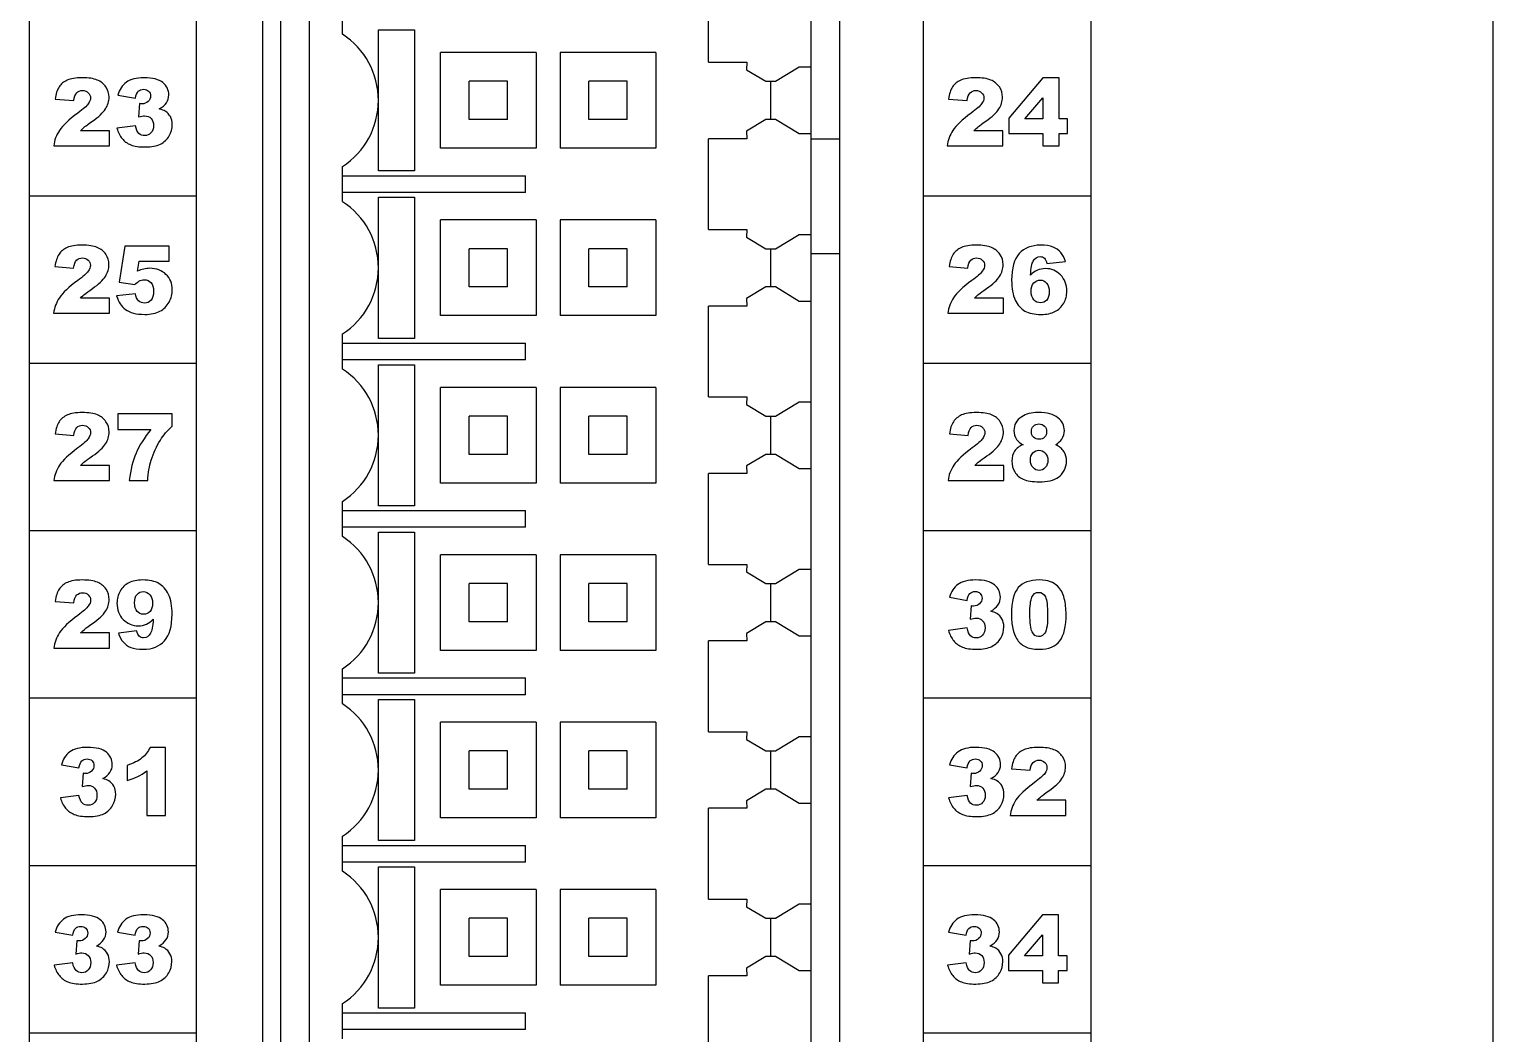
# Model space of a CAD drawing. Header units: millimetres. Extents: x 40 to 426, y -286 to 20.
# Drawn here: x 309.37 to 339.97, y -204.4 to -183.4 of the extents above; entities that cross this region are included whole.
import ezdxf

# ---------------------------------------------------------------- set-up
doc = ezdxf.new("R2010")
doc.units = ezdxf.units.MM

# ---------------------------------------------------------------- blocks, each defined once
blk = doc.blocks.new('MOD_DIM780')
at = {"linetype": 'Continuous'}
for p, q in [((146.219, 128.861), (146.219, 48.361)), ((156.719, 48.361), (156.719, 128.861)), ((145.619, 128.161), (145.619, 48.561)), ((157.319, 48.561), (157.319, 128.161)), ((140.369, 125.111), (140.369, 51.611)), ((143.869, 51.611), (143.869, 125.111)), ((159.069, 51.611), (159.069, 125.111)), ((162.569, 125.111), (162.569, 51.611)), ((170.969, 124.511), (170.969, 38.611)), ((154.569, 85.911), (154.569, 87.811)), ((146.919, 86.494), (146.919, 87.228)), ((147.669, 86.586), (148.421, 86.586)), ((147.669, 85.115), (147.669, 86.586)), ((148.421, 86.586), (148.421, 83.636)), ((150.969, 86.111), (148.969, 86.111)), ((148.969, 84.111), (148.969, 86.111)), ((150.969, 86.111), (150.969, 84.111)), ((153.469, 86.111), (151.469, 86.111)), ((151.469, 86.111), (151.469, 84.111)), ((153.469, 86.111), (153.469, 84.111)), ((154.569, 85.911), (155.37, 85.911)), ((155.37, 85.911), (155.369, 85.753)), ((155.369, 85.753), (155.772, 85.511)), ((155.969, 85.511), (156.469, 85.811)), ((156.469, 85.811), (156.719, 85.811)), ((150.369, 85.511), (149.569, 85.511)), ((149.569, 84.711), (149.569, 85.511)), ((150.369, 84.711), (150.369, 85.511)), ((152.869, 85.511), (152.069, 85.511)), ((152.069, 84.711), (152.069, 85.511)), ((152.869, 84.711), (152.869, 85.511)), ((155.772, 85.511), (155.969, 85.511)), ((155.869, 85.511), (155.869, 84.711)), ((161.563, 85.585), (160.854, 84.742)), ((161.902, 85.585), (161.563, 85.585)), ((161.902, 84.724), (161.902, 85.585)), ((140.909, 85.138), (141.298, 85.106)), ((142.223, 85.222), (142.591, 85.156)), ((147.669, 83.636), (147.669, 85.107)), ((159.59, 85.138), (159.979, 85.106)), ((161.187, 84.724), (161.563, 85.164)), ((161.563, 85.164), (161.563, 84.724)), ((142.675, 85.043), (142.654, 84.765)), ((142.047, 84.478), (141.44, 84.478)), ((142.047, 84.161), (142.047, 84.478)), ((142.591, 84.582), (142.202, 84.53)), ((150.369, 84.711), (149.569, 84.711)), ((152.869, 84.711), (152.069, 84.711)), ((155.772, 84.711), (155.369, 84.468)), ((155.369, 84.468), (155.37, 84.311)), ((155.969, 84.711), (155.772, 84.711)), ((156.469, 84.41), (155.969, 84.711)), ((160.728, 84.478), (160.121, 84.478)), ((160.728, 84.161), (160.728, 84.478)), ((160.854, 84.742), (160.854, 84.422)), ((161.563, 84.724), (161.187, 84.724)), ((162.077, 84.724), (161.902, 84.724)), ((162.077, 84.422), (162.077, 84.724)), ((140.88, 84.161), (142.047, 84.161)), ((155.37, 84.311), (154.569, 84.311)), ((154.569, 82.411), (154.569, 84.311)), ((156.719, 84.41), (156.469, 84.41)), ((156.719, 84.311), (157.319, 84.311)), ((159.561, 84.161), (160.728, 84.161)), ((160.854, 84.422), (161.563, 84.422)), ((161.563, 84.422), (161.563, 84.161)), ((161.563, 84.161), (161.902, 84.161)), ((161.902, 84.422), (162.077, 84.422)), ((161.902, 84.161), (161.902, 84.422)), ((150.969, 84.111), (148.969, 84.111)), ((153.469, 84.111), (151.469, 84.111)), ((146.919, 82.994), (146.919, 83.728)), ((148.421, 83.636), (147.669, 83.636)), ((146.919, 83.536), (150.744, 83.536)), ((150.744, 83.186), (150.744, 83.536)), ((143.869, 83.111), (140.369, 83.111)), ((150.744, 83.186), (146.919, 83.186)), ((147.669, 83.086), (148.421, 83.086)), ((147.669, 81.615), (147.669, 83.086)), ((148.421, 83.086), (148.421, 80.136)), ((162.569, 83.111), (159.069, 83.111)), ((150.969, 82.611), (148.969, 82.611)), ((148.969, 80.611), (148.969, 82.611)), ((150.969, 82.611), (150.969, 80.611)), ((153.469, 82.611), (151.469, 82.611)), ((151.469, 82.611), (151.469, 80.611)), ((153.469, 82.611), (153.469, 80.611)), ((154.569, 82.411), (155.37, 82.411)), ((155.37, 82.411), (155.369, 82.253)), ((142.369, 82.061), (142.246, 81.308)), ((143.293, 82.061), (142.369, 82.061)), ((143.293, 81.75), (143.293, 82.061)), ((150.369, 82.011), (149.569, 82.011)), ((149.569, 81.211), (149.569, 82.011)), ((150.369, 81.211), (150.369, 82.011)), ((152.869, 82.011), (152.069, 82.011)), ((152.069, 81.211), (152.069, 82.011)), ((152.869, 81.211), (152.869, 82.011)), ((155.369, 82.253), (155.772, 82.011)), ((155.772, 82.011), (155.969, 82.011)), ((155.869, 82.011), (155.869, 81.211)), ((155.969, 82.011), (156.469, 82.311)), ((156.469, 82.311), (156.719, 82.311)), ((142.634, 81.54), (142.667, 81.75)), ((142.667, 81.75), (143.293, 81.75)), ((156.719, 81.911), (157.319, 81.911)), ((161.647, 81.698), (162.034, 81.746)), ((140.907, 81.638), (141.297, 81.606)), ((147.669, 80.136), (147.669, 81.607)), ((159.604, 81.638), (159.993, 81.606)), ((142.246, 81.308), (142.578, 81.26)), ((150.369, 81.211), (149.569, 81.211)), ((152.869, 81.211), (152.069, 81.211)), ((155.772, 81.211), (155.369, 80.968)), ((155.969, 81.211), (155.772, 81.211)), ((156.469, 80.91), (155.969, 81.211)), ((142.046, 80.978), (141.438, 80.978)), ((142.046, 80.661), (142.046, 80.978)), ((142.589, 81.067), (142.196, 81.024)), ((155.37, 80.811), (154.569, 80.811)), ((154.569, 78.911), (154.569, 80.811)), ((155.369, 80.968), (155.37, 80.811)), ((156.719, 80.91), (156.469, 80.91)), ((160.742, 80.978), (160.135, 80.978)), ((160.742, 80.661), (160.742, 80.978)), ((140.879, 80.661), (142.046, 80.661)), ((150.969, 80.611), (148.969, 80.611)), ((153.469, 80.611), (151.469, 80.611)), ((159.575, 80.661), (160.742, 80.661)), ((146.919, 79.494), (146.919, 80.228)), ((146.919, 80.036), (150.744, 80.036)), ((148.421, 80.136), (147.669, 80.136)), ((150.744, 79.686), (150.744, 80.036)), ((143.869, 79.611), (140.369, 79.611)), ((150.744, 79.686), (146.919, 79.686)), ((147.669, 79.586), (148.421, 79.586)), ((147.669, 78.115), (147.669, 79.586)), ((148.421, 79.586), (148.421, 76.636)), ((162.569, 79.611), (159.069, 79.611)), ((150.969, 79.111), (148.969, 79.111)), ((148.969, 77.111), (148.969, 79.111)), ((150.969, 79.111), (150.969, 77.111)), ((153.469, 79.111), (151.469, 79.111)), ((151.469, 79.111), (151.469, 77.111)), ((153.469, 79.111), (153.469, 77.111)), ((154.569, 78.911), (155.37, 78.911)), ((155.37, 78.911), (155.369, 78.753)), ((155.369, 78.753), (155.772, 78.511)), ((155.969, 78.511), (156.469, 78.811)), ((156.469, 78.811), (156.719, 78.811)), ((143.357, 78.561), (142.221, 78.561)), ((142.221, 78.561), (142.221, 78.232)), ((143.357, 78.298), (143.357, 78.561)), ((150.369, 78.511), (149.569, 78.511)), ((149.569, 77.711), (149.569, 78.511)), ((150.369, 77.711), (150.369, 78.511)), ((152.869, 78.511), (152.069, 78.511)), ((152.069, 77.711), (152.069, 78.511)), ((152.869, 77.711), (152.869, 78.511)), ((155.772, 78.511), (155.969, 78.511)), ((155.869, 78.511), (155.869, 77.711)), ((140.91, 78.138), (141.3, 78.106)), ((142.221, 78.232), (142.913, 78.232)), ((147.669, 76.636), (147.669, 78.107)), ((159.609, 78.138), (159.999, 78.106)), ((142.049, 77.478), (141.441, 77.478)), ((142.049, 77.161), (142.049, 77.478)), ((150.369, 77.711), (149.569, 77.711)), ((152.869, 77.711), (152.069, 77.711)), ((155.772, 77.711), (155.369, 77.468)), ((155.369, 77.468), (155.37, 77.311)), ((155.969, 77.711), (155.772, 77.711)), ((156.469, 77.41), (155.969, 77.711)), ((160.748, 77.478), (160.14, 77.478)), ((160.748, 77.161), (160.748, 77.478)), ((140.882, 77.161), (142.049, 77.161)), ((142.457, 77.161), (142.845, 77.161)), ((155.37, 77.311), (154.569, 77.311)), ((154.569, 75.411), (154.569, 77.311)), ((156.719, 77.41), (156.469, 77.41)), ((159.581, 77.161), (160.748, 77.161)), ((150.969, 77.111), (148.969, 77.111)), ((153.469, 77.111), (151.469, 77.111)), ((146.919, 75.994), (146.919, 76.728)), ((146.919, 76.536), (150.744, 76.536)), ((148.421, 76.636), (147.669, 76.636)), ((150.744, 76.186), (150.744, 76.536)), ((143.869, 76.111), (140.369, 76.111)), ((150.744, 76.186), (146.919, 76.186)), ((147.669, 76.086), (148.421, 76.086)), ((147.669, 74.615), (147.669, 76.086)), ((148.421, 76.086), (148.421, 73.136)), ((162.569, 76.111), (159.069, 76.111)), ((150.969, 75.611), (148.969, 75.611)), ((148.969, 73.611), (148.969, 75.611)), ((150.969, 75.611), (150.969, 73.611)), ((153.469, 75.611), (151.469, 75.611)), ((151.469, 75.611), (151.469, 73.611)), ((153.469, 75.611), (153.469, 73.611)), ((154.569, 75.411), (155.37, 75.411)), ((155.37, 75.411), (155.369, 75.253)), ((155.969, 75.011), (156.469, 75.311)), ((156.469, 75.311), (156.719, 75.311)), ((150.369, 75.011), (149.569, 75.011)), ((149.569, 74.211), (149.569, 75.011)), ((150.369, 74.211), (150.369, 75.011)), ((152.869, 75.011), (152.069, 75.011)), ((152.069, 74.211), (152.069, 75.011)), ((152.869, 74.211), (152.869, 75.011)), ((155.369, 75.253), (155.772, 75.011)), ((155.772, 75.011), (155.969, 75.011)), ((155.869, 75.011), (155.869, 74.211)), ((159.61, 74.722), (159.978, 74.656)), ((140.911, 74.638), (141.3, 74.606)), ((147.669, 73.136), (147.669, 74.607)), ((160.062, 74.543), (160.042, 74.265)), ((150.369, 74.211), (149.569, 74.211)), ((152.869, 74.211), (152.069, 74.211)), ((155.772, 74.211), (155.369, 73.968)), ((155.969, 74.211), (155.772, 74.211)), ((156.469, 73.91), (155.969, 74.211)), ((159.978, 74.082), (159.589, 74.03)), ((142.049, 73.978), (141.442, 73.978)), ((142.049, 73.661), (142.049, 73.978)), ((142.619, 74.024), (142.232, 73.975)), ((155.37, 73.811), (154.569, 73.811)), ((154.569, 71.911), (154.569, 73.811)), ((155.369, 73.968), (155.37, 73.811)), ((156.719, 73.91), (156.469, 73.91)), ((140.882, 73.661), (142.049, 73.661)), ((150.969, 73.611), (148.969, 73.611)), ((153.469, 73.611), (151.469, 73.611)), ((146.919, 72.494), (146.919, 73.228)), ((148.421, 73.136), (147.669, 73.136)), ((146.919, 73.036), (150.744, 73.036)), ((150.744, 72.686), (150.744, 73.036)), ((143.869, 72.611), (140.369, 72.611)), ((150.744, 72.686), (146.919, 72.686)), ((147.669, 72.586), (148.421, 72.586)), ((147.669, 71.115), (147.669, 72.586)), ((148.421, 72.586), (148.421, 69.636)), ((162.569, 72.611), (159.069, 72.611)), ((150.969, 72.111), (148.969, 72.111)), ((148.969, 70.111), (148.969, 72.111)), ((150.969, 72.111), (150.969, 70.111)), ((153.469, 72.111), (151.469, 72.111)), ((151.469, 72.111), (151.469, 70.111)), ((153.469, 72.111), (153.469, 70.111)), ((154.569, 71.911), (155.37, 71.911)), ((155.37, 71.911), (155.369, 71.753)), ((155.369, 71.753), (155.772, 71.511)), ((155.969, 71.511), (156.469, 71.811)), ((156.469, 71.811), (156.719, 71.811)), ((143.218, 71.585), (142.896, 71.585)), ((143.218, 70.161), (143.218, 71.585)), ((150.369, 71.511), (149.569, 71.511)), ((149.569, 70.711), (149.569, 71.511)), ((150.369, 70.711), (150.369, 71.511)), ((152.869, 71.511), (152.069, 71.511)), ((152.069, 70.711), (152.069, 71.511)), ((152.869, 70.711), (152.869, 71.511)), ((155.772, 71.511), (155.969, 71.511)), ((155.869, 71.511), (155.869, 70.711)), ((141.042, 71.222), (141.409, 71.156)), ((141.493, 71.043), (141.473, 70.765)), ((142.416, 71.209), (142.416, 70.89)), ((142.824, 71.094), (142.824, 70.161)), ((147.669, 69.636), (147.669, 71.107)), ((159.613, 71.222), (159.981, 71.156)), ((160.065, 71.043), (160.045, 70.765)), ((160.908, 71.138), (161.298, 71.106)), ((150.369, 70.711), (149.569, 70.711)), ((152.869, 70.711), (152.069, 70.711)), ((155.772, 70.711), (155.369, 70.468)), ((155.969, 70.711), (155.772, 70.711)), ((156.469, 70.41), (155.969, 70.711)), ((141.409, 70.582), (141.021, 70.53)), ((155.369, 70.468), (155.37, 70.311)), ((156.719, 70.41), (156.469, 70.41)), ((159.981, 70.582), (159.592, 70.53)), ((162.046, 70.478), (161.439, 70.478)), ((162.046, 70.161), (162.046, 70.478)), ((142.824, 70.161), (143.218, 70.161)), ((150.969, 70.111), (148.969, 70.111)), ((153.469, 70.111), (151.469, 70.111)), ((155.37, 70.311), (154.569, 70.311)), ((154.569, 68.411), (154.569, 70.311)), ((160.879, 70.161), (162.046, 70.161)), ((146.919, 68.994), (146.919, 69.728)), ((146.919, 69.536), (150.744, 69.536)), ((148.421, 69.636), (147.669, 69.636)), ((150.744, 69.186), (150.744, 69.536)), ((150.744, 69.186), (146.919, 69.186)), ((143.869, 69.111), (140.369, 69.111)), ((147.669, 69.086), (148.421, 69.086)), ((147.669, 67.615), (147.669, 69.086)), ((148.421, 69.086), (148.421, 66.136)), ((162.569, 69.111), (159.069, 69.111)), ((150.969, 68.611), (148.969, 68.611)), ((148.969, 66.611), (148.969, 68.611)), ((150.969, 68.611), (150.969, 66.611)), ((153.469, 68.611), (151.469, 68.611)), ((151.469, 68.611), (151.469, 66.611)), ((153.469, 68.611), (153.469, 66.611)), ((154.569, 68.411), (155.37, 68.411)), ((155.37, 68.411), (155.369, 68.253)), ((155.369, 68.253), (155.772, 68.011)), ((155.969, 68.011), (156.469, 68.311)), ((156.469, 68.311), (156.719, 68.311)), ((150.369, 68.011), (149.569, 68.011)), ((149.569, 67.211), (149.569, 68.011)), ((150.369, 67.211), (150.369, 68.011)), ((152.869, 68.011), (152.069, 68.011)), ((152.069, 67.211), (152.069, 68.011)), ((152.869, 67.211), (152.869, 68.011)), ((155.772, 68.011), (155.969, 68.011)), ((155.869, 68.011), (155.869, 67.211)), ((161.554, 68.085), (160.845, 67.242)), ((161.893, 68.085), (161.554, 68.085)), ((161.893, 67.224), (161.893, 68.085)), ((140.91, 67.722), (141.277, 67.656)), ((142.214, 67.722), (142.582, 67.656)), ((159.591, 67.722), (159.958, 67.656)), ((161.179, 67.224), (161.554, 67.664)), ((161.554, 67.664), (161.554, 67.224)), ((141.361, 67.543), (141.341, 67.265)), ((142.666, 67.543), (142.646, 67.265)), ((147.669, 66.136), (147.669, 67.607)), ((160.042, 67.543), (160.022, 67.265)), ((141.277, 67.082), (140.889, 67.03)), ((142.582, 67.082), (142.193, 67.03)), ((150.369, 67.211), (149.569, 67.211)), ((152.869, 67.211), (152.069, 67.211)), ((155.772, 67.211), (155.369, 66.968)), ((155.969, 67.211), (155.772, 67.211)), ((156.469, 66.91), (155.969, 67.211)), ((159.958, 67.082), (159.57, 67.03)), ((160.845, 67.242), (160.845, 66.922)), ((161.554, 67.224), (161.179, 67.224)), ((162.069, 67.224), (161.893, 67.224)), ((162.069, 66.922), (162.069, 67.224)), ((155.37, 66.811), (154.569, 66.811)), ((154.569, 64.911), (154.569, 66.811)), ((155.369, 66.968), (155.37, 66.811)), ((156.719, 66.91), (156.469, 66.91)), ((160.845, 66.922), (161.554, 66.922)), ((161.554, 66.922), (161.554, 66.661)), ((161.893, 66.922), (162.069, 66.922)), ((161.893, 66.661), (161.893, 66.922)), ((150.969, 66.611), (148.969, 66.611)), ((153.469, 66.611), (151.469, 66.611)), ((161.554, 66.661), (161.893, 66.661)), ((146.919, 65.494), (146.919, 66.228)), ((148.421, 66.136), (147.669, 66.136)), ((146.919, 66.036), (150.744, 66.036)), ((150.744, 65.686), (150.744, 66.036)), ((143.869, 65.611), (140.369, 65.611)), ((150.744, 65.686), (146.919, 65.686)), ((162.569, 65.611), (159.069, 65.611))]:
    blk.add_line(p, q, dxfattribs=at)
for centre, radius, start, end in [((146.019, 85.111), 1.65, 303.0557, 56.9443), ((146.019, 81.611), 1.65, 303.0557, 56.9443), ((146.019, 78.111), 1.65, 303.0557, 56.9443), ((161.493, 78.208), 1.071, 270.0061, 282.0044), ((146.019, 74.611), 1.65, 303.0557, 56.9443), ((146.019, 71.111), 1.65, 303.0557, 56.9443), ((146.019, 67.611), 1.65, 303.0557, 56.9443)]:
    blk.add_arc(centre, radius, start, end, dxfattribs=at)
for points in [[(140.993, 85.394), (140.952, 85.332), (140.924, 85.247), (140.909, 85.138)], [(141.165, 85.535), (141.09, 85.502), (141.033, 85.455), (140.993, 85.394)], [(141.473, 85.585), (141.341, 85.585), (141.239, 85.567), (141.165, 85.535)], [(141.792, 85.537), (141.716, 85.568), (141.61, 85.585), (141.473, 85.585)], [(141.972, 85.394), (141.928, 85.459), (141.869, 85.506), (141.792, 85.537)], [(142.038, 85.177), (142.038, 85.257), (142.016, 85.329), (141.972, 85.394)], [(142.399, 85.491), (142.312, 85.428), (142.253, 85.338), (142.223, 85.222)], [(142.768, 85.585), (142.609, 85.585), (142.485, 85.553), (142.399, 85.491)], [(143.164, 85.482), (143.082, 85.55), (142.951, 85.585), (142.768, 85.585)], [(143.287, 85.225), (143.287, 85.329), (143.246, 85.414), (143.164, 85.482)], [(159.673, 85.394), (159.633, 85.332), (159.605, 85.247), (159.59, 85.138)], [(159.846, 85.535), (159.771, 85.502), (159.714, 85.455), (159.673, 85.394)], [(160.154, 85.585), (160.022, 85.585), (159.92, 85.567), (159.846, 85.535)], [(160.473, 85.537), (160.397, 85.568), (160.291, 85.585), (160.154, 85.585)], [(160.653, 85.394), (160.609, 85.459), (160.549, 85.506), (160.473, 85.537)], [(160.718, 85.177), (160.718, 85.257), (160.697, 85.329), (160.653, 85.394)], [(141.298, 85.106), (141.309, 85.184), (141.33, 85.24), (141.362, 85.271)], [(141.362, 85.271), (141.393, 85.302), (141.434, 85.318), (141.484, 85.318)], [(141.484, 85.318), (141.531, 85.318), (141.571, 85.303), (141.602, 85.272)], [(141.602, 85.272), (141.634, 85.242), (141.65, 85.205), (141.65, 85.163)], [(141.65, 85.163), (141.65, 85.123), (141.634, 85.082), (141.602, 85.039)], [(141.962, 84.932), (142.012, 85.01), (142.038, 85.091), (142.038, 85.177)], [(142.591, 85.156), (142.6, 85.225), (142.62, 85.273), (142.649, 85.301)], [(142.649, 85.301), (142.677, 85.329), (142.715, 85.343), (142.76, 85.343)], [(142.852, 85.087), (142.818, 85.055), (142.776, 85.038), (142.725, 85.038)], [(142.76, 85.343), (142.804, 85.343), (142.84, 85.33), (142.865, 85.304)], [(142.904, 85.203), (142.904, 85.158), (142.887, 85.119), (142.852, 85.087)], [(142.865, 85.304), (142.89, 85.279), (142.904, 85.245), (142.904, 85.203)], [(143.237, 85.061), (143.27, 85.11), (143.287, 85.164), (143.287, 85.225)], [(159.979, 85.106), (159.99, 85.184), (160.011, 85.24), (160.043, 85.271)], [(160.043, 85.271), (160.074, 85.302), (160.115, 85.318), (160.165, 85.318)], [(160.165, 85.318), (160.212, 85.318), (160.251, 85.303), (160.283, 85.272)], [(160.283, 85.272), (160.315, 85.242), (160.331, 85.205), (160.331, 85.163)], [(160.331, 85.163), (160.331, 85.123), (160.315, 85.082), (160.283, 85.039)], [(160.643, 84.932), (160.693, 85.01), (160.718, 85.091), (160.718, 85.177)], [(141.383, 84.845), (141.196, 84.707), (141.069, 84.587), (141.001, 84.485)], [(141.602, 85.039), (141.57, 84.994), (141.497, 84.929), (141.383, 84.845)], [(141.69, 84.677), (141.822, 84.769), (141.912, 84.854), (141.962, 84.932)], [(142.654, 84.765), (142.708, 84.78), (142.75, 84.788), (142.781, 84.788)], [(142.725, 85.038), (142.713, 85.038), (142.696, 85.039), (142.675, 85.043)], [(142.781, 84.788), (142.838, 84.788), (142.883, 84.77), (142.916, 84.734)], [(143.087, 84.932), (143.154, 84.969), (143.204, 85.012), (143.237, 85.061)], [(143.211, 84.885), (143.183, 84.903), (143.141, 84.919), (143.087, 84.932)], [(143.319, 84.772), (143.293, 84.819), (143.257, 84.857), (143.211, 84.885)], [(143.358, 84.605), (143.358, 84.67), (143.345, 84.725), (143.319, 84.772)], [(160.064, 84.845), (159.877, 84.707), (159.75, 84.587), (159.682, 84.485)], [(160.283, 85.039), (160.251, 84.994), (160.178, 84.929), (160.064, 84.845)], [(160.371, 84.677), (160.503, 84.769), (160.593, 84.854), (160.643, 84.932)], [(141.001, 84.485), (140.934, 84.384), (140.894, 84.275), (140.88, 84.161)], [(141.44, 84.478), (141.475, 84.512), (141.506, 84.541), (141.533, 84.562)], [(141.533, 84.562), (141.559, 84.584), (141.612, 84.622), (141.69, 84.677)], [(142.202, 84.53), (142.227, 84.442), (142.263, 84.37), (142.311, 84.313)], [(142.661, 84.419), (142.629, 84.449), (142.606, 84.504), (142.591, 84.582)], [(142.967, 84.584), (142.967, 84.52), (142.949, 84.469), (142.914, 84.431)], [(142.916, 84.734), (142.95, 84.698), (142.967, 84.649), (142.967, 84.584)], [(143.294, 84.37), (143.336, 84.444), (143.358, 84.523), (143.358, 84.605)], [(159.682, 84.485), (159.615, 84.384), (159.574, 84.275), (159.561, 84.161)], [(160.121, 84.478), (160.156, 84.512), (160.187, 84.541), (160.214, 84.562)], [(160.214, 84.562), (160.24, 84.584), (160.293, 84.622), (160.371, 84.677)], [(142.311, 84.313), (142.358, 84.255), (142.419, 84.211), (142.492, 84.182)], [(142.492, 84.182), (142.566, 84.152), (142.666, 84.137), (142.794, 84.137)], [(142.784, 84.374), (142.735, 84.374), (142.694, 84.388), (142.661, 84.419)], [(142.914, 84.431), (142.88, 84.393), (142.836, 84.374), (142.784, 84.374)], [(142.794, 84.137), (142.924, 84.137), (143.03, 84.158), (143.11, 84.197)], [(143.11, 84.197), (143.19, 84.237), (143.251, 84.295), (143.294, 84.37)], [(141.163, 82.035), (141.089, 82.002), (141.032, 81.955), (140.991, 81.894)], [(141.472, 82.085), (141.34, 82.085), (141.238, 82.067), (141.163, 82.035)], [(141.791, 82.037), (141.714, 82.068), (141.608, 82.085), (141.472, 82.085)], [(141.97, 81.894), (141.926, 81.959), (141.867, 82.006), (141.791, 82.037)], [(159.859, 82.035), (159.785, 82.002), (159.728, 81.955), (159.687, 81.894)], [(160.168, 82.085), (160.036, 82.085), (159.934, 82.067), (159.859, 82.035)], [(160.487, 82.037), (160.41, 82.068), (160.304, 82.085), (160.168, 82.085)], [(160.666, 81.894), (160.623, 81.959), (160.563, 82.006), (160.487, 82.037)], [(161.512, 82.085), (161.323, 82.085), (161.175, 82.025), (161.069, 81.908)], [(161.775, 82.045), (161.71, 82.071), (161.622, 82.085), (161.512, 82.085)], [(161.936, 81.932), (161.894, 81.982), (161.84, 82.02), (161.775, 82.045)], [(140.991, 81.894), (140.95, 81.832), (140.923, 81.747), (140.907, 81.638)], [(141.297, 81.606), (141.307, 81.684), (141.329, 81.74), (141.36, 81.771)], [(141.36, 81.771), (141.392, 81.802), (141.433, 81.818), (141.482, 81.818)], [(141.482, 81.818), (141.53, 81.818), (141.569, 81.803), (141.601, 81.772)], [(141.601, 81.772), (141.632, 81.742), (141.648, 81.705), (141.648, 81.663)], [(142.036, 81.677), (142.036, 81.757), (142.014, 81.829), (141.97, 81.894)], [(159.687, 81.894), (159.647, 81.832), (159.619, 81.747), (159.604, 81.638)], [(159.993, 81.606), (160.004, 81.684), (160.025, 81.74), (160.056, 81.771)], [(160.056, 81.771), (160.088, 81.802), (160.129, 81.818), (160.178, 81.818)], [(160.178, 81.818), (160.226, 81.818), (160.265, 81.803), (160.297, 81.772)], [(160.297, 81.772), (160.328, 81.742), (160.345, 81.705), (160.345, 81.663)], [(160.732, 81.677), (160.732, 81.757), (160.71, 81.829), (160.666, 81.894)], [(161.069, 81.908), (160.962, 81.79), (160.91, 81.605), (160.91, 81.353)], [(161.304, 81.456), (161.316, 81.606), (161.335, 81.704), (161.36, 81.751)], [(161.36, 81.751), (161.395, 81.813), (161.445, 81.846), (161.508, 81.846)], [(161.508, 81.846), (161.542, 81.846), (161.572, 81.834), (161.595, 81.812)], [(161.595, 81.812), (161.62, 81.789), (161.637, 81.751), (161.647, 81.698)], [(162.034, 81.746), (162.011, 81.82), (161.979, 81.883), (161.936, 81.932)], [(141.6, 81.539), (141.568, 81.494), (141.496, 81.429), (141.382, 81.345)], [(141.648, 81.663), (141.648, 81.623), (141.632, 81.582), (141.6, 81.539)], [(141.688, 81.177), (141.82, 81.269), (141.911, 81.354), (141.961, 81.432)], [(141.961, 81.432), (142.01, 81.51), (142.036, 81.591), (142.036, 81.677)], [(142.762, 81.586), (142.72, 81.576), (142.677, 81.56), (142.634, 81.54)], [(142.888, 81.601), (142.846, 81.601), (142.804, 81.596), (142.762, 81.586)], [(143.228, 81.474), (143.141, 81.558), (143.027, 81.601), (142.888, 81.601)], [(143.36, 81.154), (143.36, 81.282), (143.316, 81.389), (143.228, 81.474)], [(160.297, 81.539), (160.264, 81.494), (160.192, 81.429), (160.078, 81.345)], [(160.345, 81.663), (160.345, 81.623), (160.328, 81.582), (160.297, 81.539)], [(160.385, 81.177), (160.517, 81.269), (160.607, 81.354), (160.657, 81.432)], [(160.657, 81.432), (160.707, 81.51), (160.732, 81.591), (160.732, 81.677)], [(161.448, 81.56), (161.398, 81.537), (161.35, 81.503), (161.304, 81.456)], [(161.618, 81.595), (161.553, 81.595), (161.496, 81.583), (161.448, 81.56)], [(161.933, 81.461), (161.848, 81.55), (161.742, 81.595), (161.618, 81.595)], [(162.064, 81.122), (162.064, 81.259), (162.02, 81.371), (161.933, 81.461)], [(141.382, 81.345), (141.195, 81.207), (141.068, 81.087), (141, 80.985)], [(141.531, 81.062), (141.558, 81.084), (141.61, 81.122), (141.688, 81.177)], [(142.578, 81.26), (142.608, 81.295), (142.637, 81.32), (142.663, 81.333)], [(142.663, 81.333), (142.698, 81.351), (142.734, 81.361), (142.772, 81.361)], [(142.772, 81.361), (142.832, 81.361), (142.878, 81.341), (142.914, 81.302)], [(142.914, 81.302), (142.95, 81.263), (142.968, 81.202), (142.968, 81.119)], [(142.968, 81.119), (142.968, 81.037), (142.95, 80.976), (142.915, 80.935)], [(143.292, 80.894), (143.337, 80.977), (143.36, 81.064), (143.36, 81.154)], [(160.078, 81.345), (159.891, 81.207), (159.764, 81.087), (159.696, 80.985)], [(160.227, 81.062), (160.254, 81.084), (160.306, 81.122), (160.385, 81.177)], [(160.91, 81.353), (160.91, 81.18), (160.935, 81.042), (160.985, 80.937)], [(161.318, 81.122), (161.318, 81.196), (161.336, 81.254), (161.372, 81.294)], [(161.375, 80.943), (161.337, 80.986), (161.318, 81.046), (161.318, 81.122)], [(161.372, 81.294), (161.408, 81.334), (161.454, 81.354), (161.509, 81.354)], [(161.509, 81.354), (161.561, 81.354), (161.605, 81.333), (161.641, 81.292)], [(161.641, 81.292), (161.677, 81.25), (161.695, 81.19), (161.695, 81.111)], [(161.695, 81.111), (161.695, 81.034), (161.678, 80.976), (161.644, 80.937)], [(161.998, 80.869), (162.042, 80.945), (162.064, 81.029), (162.064, 81.122)], [(141, 80.985), (140.932, 80.884), (140.892, 80.775), (140.879, 80.661)], [(141.438, 80.978), (141.474, 81.012), (141.504, 81.041), (141.531, 81.062)], [(142.196, 81.024), (142.215, 80.958), (142.239, 80.903), (142.267, 80.859)], [(142.267, 80.859), (142.296, 80.815), (142.333, 80.775), (142.379, 80.741)], [(142.656, 80.922), (142.621, 80.955), (142.599, 81.004), (142.589, 81.067)], [(142.781, 80.874), (142.732, 80.874), (142.69, 80.89), (142.656, 80.922)], [(142.915, 80.935), (142.879, 80.894), (142.835, 80.874), (142.781, 80.874)], [(143.101, 80.703), (143.183, 80.747), (143.247, 80.81), (143.292, 80.894)], [(159.696, 80.985), (159.628, 80.884), (159.588, 80.775), (159.575, 80.661)], [(160.135, 80.978), (160.17, 81.012), (160.2, 81.041), (160.227, 81.062)], [(160.985, 80.937), (161.036, 80.832), (161.104, 80.756), (161.189, 80.708)], [(161.515, 80.879), (161.46, 80.879), (161.413, 80.9), (161.375, 80.943)], [(161.644, 80.937), (161.609, 80.898), (161.566, 80.879), (161.515, 80.879)], [(161.816, 80.695), (161.894, 80.734), (161.954, 80.792), (161.998, 80.869)], [(142.379, 80.741), (142.425, 80.707), (142.481, 80.68), (142.547, 80.663)], [(142.547, 80.663), (142.613, 80.646), (142.692, 80.637), (142.785, 80.637)], [(142.785, 80.637), (142.913, 80.637), (143.019, 80.659), (143.101, 80.703)], [(161.189, 80.708), (161.273, 80.661), (161.386, 80.637), (161.526, 80.637)], [(161.526, 80.637), (161.642, 80.637), (161.739, 80.657), (161.816, 80.695)], [(140.994, 78.394), (140.953, 78.332), (140.926, 78.247), (140.91, 78.138)], [(141.166, 78.535), (141.092, 78.502), (141.034, 78.455), (140.994, 78.394)], [(141.475, 78.585), (141.343, 78.585), (141.241, 78.567), (141.166, 78.535)], [(141.793, 78.537), (141.717, 78.568), (141.611, 78.585), (141.475, 78.585)], [(141.973, 78.394), (141.929, 78.459), (141.87, 78.506), (141.793, 78.537)], [(142.039, 78.177), (142.039, 78.257), (142.017, 78.329), (141.973, 78.394)], [(159.693, 78.394), (159.652, 78.332), (159.625, 78.247), (159.609, 78.138)], [(159.865, 78.535), (159.791, 78.502), (159.733, 78.455), (159.693, 78.394)], [(160.174, 78.585), (160.042, 78.585), (159.94, 78.567), (159.865, 78.535)], [(160.492, 78.537), (160.416, 78.568), (160.31, 78.585), (160.174, 78.585)], [(160.672, 78.394), (160.628, 78.459), (160.569, 78.506), (160.492, 78.537)], [(160.738, 78.177), (160.738, 78.257), (160.716, 78.329), (160.672, 78.394)], [(161.122, 78.498), (161.011, 78.424), (160.957, 78.328), (160.957, 78.211)], [(161.463, 78.585), (161.322, 78.585), (161.208, 78.556), (161.122, 78.498)], [(161.366, 78.303), (161.396, 78.332), (161.434, 78.348), (161.482, 78.348)], [(161.877, 78.477), (161.788, 78.548), (161.65, 78.585), (161.463, 78.585)], [(161.482, 78.348), (161.528, 78.348), (161.566, 78.332), (161.596, 78.302)], [(162.012, 78.208), (162.012, 78.316), (161.967, 78.406), (161.877, 78.477)], [(141.3, 78.106), (141.31, 78.184), (141.331, 78.24), (141.363, 78.271)], [(141.363, 78.271), (141.394, 78.302), (141.435, 78.318), (141.485, 78.318)], [(141.603, 78.039), (141.571, 77.994), (141.498, 77.929), (141.385, 77.845)], [(141.485, 78.318), (141.533, 78.318), (141.572, 78.303), (141.604, 78.272)], [(141.651, 78.163), (141.651, 78.123), (141.635, 78.082), (141.603, 78.039)], [(141.604, 78.272), (141.635, 78.242), (141.651, 78.205), (141.651, 78.163)], [(141.964, 77.932), (142.013, 78.01), (142.039, 78.091), (142.039, 78.177)], [(142.913, 78.232), (142.771, 78.056), (142.666, 77.89), (142.601, 77.736)], [(143.11, 78.009), (143.175, 78.112), (143.258, 78.208), (143.357, 78.298)], [(159.999, 78.106), (160.009, 78.184), (160.03, 78.24), (160.062, 78.271)], [(160.062, 78.271), (160.093, 78.302), (160.135, 78.318), (160.184, 78.318)], [(160.302, 78.039), (160.27, 77.994), (160.198, 77.929), (160.084, 77.845)], [(160.184, 78.318), (160.232, 78.318), (160.271, 78.303), (160.303, 78.272)], [(160.35, 78.163), (160.35, 78.123), (160.334, 78.082), (160.302, 78.039)], [(160.303, 78.272), (160.334, 78.242), (160.35, 78.205), (160.35, 78.163)], [(160.663, 77.932), (160.712, 78.01), (160.738, 78.091), (160.738, 78.177)], [(160.957, 78.211), (160.957, 78.14), (160.976, 78.077), (161.014, 78.022)], [(161.323, 78.188), (161.323, 78.235), (161.337, 78.273), (161.366, 78.303)], [(161.367, 78.071), (161.337, 78.1), (161.323, 78.14), (161.323, 78.188)], [(161.489, 78.027), (161.438, 78.027), (161.398, 78.041), (161.367, 78.071)], [(161.599, 78.071), (161.57, 78.041), (161.533, 78.027), (161.489, 78.027)], [(161.596, 78.302), (161.626, 78.271), (161.641, 78.232), (161.641, 78.184)], [(161.641, 78.184), (161.641, 78.138), (161.627, 78.099), (161.599, 78.071)], [(161.832, 77.913), (161.89, 77.951), (161.932, 77.991), (161.958, 78.032)], [(161.958, 78.032), (161.994, 78.086), (162.012, 78.145), (162.012, 78.208)], [(141.385, 77.845), (141.198, 77.707), (141.071, 77.587), (141.003, 77.485)], [(141.691, 77.677), (141.823, 77.769), (141.914, 77.854), (141.964, 77.932)], [(142.601, 77.736), (142.536, 77.581), (142.488, 77.389), (142.457, 77.161)], [(142.919, 77.588), (142.965, 77.742), (143.029, 77.883), (143.11, 78.009)], [(160.084, 77.845), (159.897, 77.707), (159.77, 77.587), (159.702, 77.485)], [(160.39, 77.677), (160.522, 77.769), (160.613, 77.854), (160.663, 77.932)], [(160.971, 77.78), (160.933, 77.723), (160.914, 77.654), (160.914, 77.572)], [(161.148, 77.913), (161.068, 77.882), (161.009, 77.838), (160.971, 77.78)], [(161.014, 78.022), (161.042, 77.982), (161.087, 77.946), (161.148, 77.913)], [(161.301, 77.586), (161.301, 77.651), (161.319, 77.702), (161.355, 77.74)], [(161.355, 77.74), (161.391, 77.779), (161.433, 77.798), (161.482, 77.798)], [(161.482, 77.798), (161.531, 77.798), (161.574, 77.778), (161.611, 77.738)], [(161.611, 77.738), (161.648, 77.698), (161.667, 77.648), (161.667, 77.587)], [(162.001, 77.769), (161.964, 77.828), (161.908, 77.877), (161.832, 77.913)], [(162.058, 77.57), (162.058, 77.643), (162.039, 77.709), (162.001, 77.769)], [(141.003, 77.485), (140.935, 77.384), (140.895, 77.275), (140.882, 77.161)], [(141.441, 77.478), (141.477, 77.512), (141.507, 77.541), (141.534, 77.562)], [(141.534, 77.562), (141.561, 77.584), (141.613, 77.622), (141.691, 77.677)], [(142.845, 77.161), (142.857, 77.325), (142.882, 77.467), (142.919, 77.588)], [(159.702, 77.485), (159.634, 77.384), (159.594, 77.275), (159.581, 77.161)], [(160.14, 77.478), (160.176, 77.512), (160.206, 77.541), (160.233, 77.562)], [(160.233, 77.562), (160.26, 77.584), (160.312, 77.622), (160.39, 77.677)], [(160.914, 77.572), (160.914, 77.488), (160.934, 77.412), (160.974, 77.344)], [(161.358, 77.434), (161.32, 77.473), (161.301, 77.524), (161.301, 77.586)], [(161.487, 77.376), (161.438, 77.376), (161.395, 77.395), (161.358, 77.434)], [(161.612, 77.435), (161.575, 77.395), (161.533, 77.376), (161.487, 77.376)], [(161.667, 77.587), (161.667, 77.525), (161.648, 77.475), (161.612, 77.435)], [(162.009, 77.374), (162.042, 77.435), (162.058, 77.5), (162.058, 77.57)], [(160.974, 77.344), (161.015, 77.275), (161.075, 77.224), (161.153, 77.189)], [(161.153, 77.189), (161.232, 77.155), (161.344, 77.137), (161.493, 77.137)], [(161.716, 77.16), (161.786, 77.175), (161.844, 77.2), (161.891, 77.233)], [(161.891, 77.233), (161.938, 77.266), (161.977, 77.313), (162.009, 77.374)], [(141.167, 75.035), (141.092, 75.002), (141.035, 74.955), (140.994, 74.894)], [(141.475, 75.085), (141.343, 75.085), (141.241, 75.067), (141.167, 75.035)], [(141.794, 75.037), (141.718, 75.068), (141.612, 75.085), (141.475, 75.085)], [(141.974, 74.894), (141.93, 74.959), (141.87, 75.006), (141.794, 75.037)], [(142.45, 75.026), (142.373, 74.986), (142.313, 74.929), (142.269, 74.853)], [(142.74, 75.085), (142.624, 75.085), (142.527, 75.065), (142.45, 75.026)], [(143.077, 75.012), (142.993, 75.06), (142.88, 75.085), (142.74, 75.085)], [(143.28, 74.783), (143.229, 74.888), (143.162, 74.964), (143.077, 75.012)], [(159.786, 74.991), (159.699, 74.928), (159.641, 74.838), (159.61, 74.722)], [(160.156, 75.085), (159.996, 75.085), (159.873, 75.053), (159.786, 74.991)], [(160.551, 74.982), (160.47, 75.05), (160.338, 75.085), (160.156, 75.085)], [(160.674, 74.725), (160.674, 74.829), (160.633, 74.914), (160.551, 74.982)], [(161.487, 75.085), (161.29, 75.085), (161.144, 75.031), (161.049, 74.925)], [(161.719, 75.049), (161.658, 75.072), (161.58, 75.085), (161.487, 75.085)], [(161.867, 74.959), (161.829, 74.996), (161.779, 75.026), (161.719, 75.049)], [(140.994, 74.894), (140.954, 74.832), (140.926, 74.747), (140.911, 74.638)], [(141.3, 74.606), (141.311, 74.684), (141.332, 74.74), (141.364, 74.771)], [(141.364, 74.771), (141.395, 74.802), (141.436, 74.818), (141.486, 74.818)], [(141.486, 74.818), (141.533, 74.818), (141.573, 74.803), (141.604, 74.772)], [(141.604, 74.772), (141.636, 74.742), (141.652, 74.705), (141.652, 74.663)], [(141.964, 74.432), (142.014, 74.51), (142.039, 74.591), (142.039, 74.677)], [(142.039, 74.677), (142.039, 74.757), (142.018, 74.829), (141.974, 74.894)], [(142.269, 74.853), (142.225, 74.776), (142.203, 74.691), (142.203, 74.598)], [(142.572, 74.609), (142.572, 74.686), (142.589, 74.745), (142.623, 74.784)], [(142.623, 74.784), (142.657, 74.822), (142.7, 74.842), (142.752, 74.842)], [(142.752, 74.842), (142.806, 74.842), (142.853, 74.82), (142.891, 74.777)], [(142.891, 74.777), (142.93, 74.734), (142.949, 74.675), (142.949, 74.599)], [(143.356, 74.368), (143.356, 74.54), (143.331, 74.678), (143.28, 74.783)], [(159.978, 74.656), (159.987, 74.725), (160.007, 74.773), (160.036, 74.801)], [(160.036, 74.801), (160.065, 74.829), (160.102, 74.843), (160.148, 74.843)], [(160.148, 74.843), (160.192, 74.843), (160.227, 74.83), (160.252, 74.804)], [(160.291, 74.703), (160.291, 74.658), (160.274, 74.619), (160.24, 74.587)], [(160.252, 74.804), (160.278, 74.779), (160.291, 74.745), (160.291, 74.703)], [(160.624, 74.561), (160.657, 74.61), (160.674, 74.664), (160.674, 74.725)], [(161.049, 74.925), (160.953, 74.818), (160.905, 74.632), (160.905, 74.366)], [(161.291, 74.365), (161.291, 74.541), (161.305, 74.662), (161.334, 74.727)], [(161.334, 74.727), (161.363, 74.792), (161.408, 74.826), (161.473, 74.826)], [(161.473, 74.826), (161.536, 74.826), (161.583, 74.793), (161.615, 74.729)], [(161.615, 74.729), (161.646, 74.665), (161.662, 74.54), (161.662, 74.355)], [(161.957, 74.841), (161.935, 74.882), (161.905, 74.921), (161.867, 74.959)], [(162.01, 74.698), (161.997, 74.752), (161.979, 74.8), (161.957, 74.841)], [(162.049, 74.371), (162.049, 74.484), (162.036, 74.593), (162.01, 74.698)], [(141.604, 74.539), (141.572, 74.494), (141.499, 74.429), (141.385, 74.345)], [(141.652, 74.663), (141.652, 74.623), (141.636, 74.582), (141.604, 74.539)], [(141.692, 74.177), (141.824, 74.269), (141.914, 74.354), (141.964, 74.432)], [(142.203, 74.598), (142.203, 74.462), (142.246, 74.349), (142.331, 74.26)], [(142.625, 74.429), (142.59, 74.471), (142.572, 74.531), (142.572, 74.609)], [(142.758, 74.367), (142.704, 74.367), (142.66, 74.387), (142.625, 74.429)], [(142.894, 74.428), (142.858, 74.387), (142.812, 74.367), (142.758, 74.367)], [(142.949, 74.599), (142.949, 74.525), (142.93, 74.468), (142.894, 74.428)], [(143.197, 73.813), (143.303, 73.93), (143.356, 74.115), (143.356, 74.368)], [(160.113, 74.538), (160.1, 74.538), (160.083, 74.539), (160.062, 74.543)], [(160.24, 74.587), (160.205, 74.555), (160.163, 74.538), (160.113, 74.538)], [(160.474, 74.432), (160.541, 74.469), (160.591, 74.512), (160.624, 74.561)], [(160.598, 74.385), (160.57, 74.403), (160.528, 74.419), (160.474, 74.432)], [(160.707, 74.272), (160.681, 74.319), (160.644, 74.357), (160.598, 74.385)], [(160.905, 74.366), (160.905, 74.258), (160.914, 74.159), (160.933, 74.069)], [(161.338, 74), (161.306, 74.065), (161.291, 74.187), (161.291, 74.365)], [(161.921, 73.813), (162.006, 73.931), (162.049, 74.117), (162.049, 74.371)], [(141.385, 74.345), (141.198, 74.207), (141.071, 74.087), (141.003, 73.985)], [(141.442, 73.978), (141.477, 74.012), (141.508, 74.041), (141.535, 74.062)], [(141.535, 74.062), (141.561, 74.084), (141.614, 74.122), (141.692, 74.177)], [(142.331, 74.26), (142.418, 74.171), (142.524, 74.127), (142.65, 74.127)], [(142.65, 74.127), (142.714, 74.127), (142.77, 74.137), (142.82, 74.16)], [(142.82, 74.16), (142.868, 74.182), (142.916, 74.217), (142.963, 74.265)], [(142.963, 74.265), (142.95, 74.114), (142.93, 74.016), (142.905, 73.97)], [(160.049, 73.919), (160.016, 73.949), (159.993, 74.004), (159.978, 74.082)], [(160.042, 74.265), (160.095, 74.28), (160.137, 74.288), (160.168, 74.288)], [(160.168, 74.288), (160.225, 74.288), (160.27, 74.27), (160.303, 74.234)], [(160.354, 74.084), (160.354, 74.02), (160.336, 73.969), (160.302, 73.931)], [(160.303, 74.234), (160.337, 74.198), (160.354, 74.149), (160.354, 74.084)], [(160.681, 73.87), (160.724, 73.944), (160.746, 74.023), (160.746, 74.105)], [(160.746, 74.105), (160.746, 74.17), (160.732, 74.225), (160.707, 74.272)], [(160.933, 74.069), (160.952, 73.98), (160.978, 73.91), (161.011, 73.858)], [(161.642, 74.075), (161.628, 74.015), (161.606, 73.971), (161.577, 73.943)], [(161.662, 74.355), (161.662, 74.228), (161.655, 74.134), (161.642, 74.075)], [(141.003, 73.985), (140.936, 73.884), (140.895, 73.775), (140.882, 73.661)], [(142.232, 73.975), (142.255, 73.9), (142.288, 73.838), (142.33, 73.788)], [(142.33, 73.788), (142.373, 73.739), (142.426, 73.701), (142.491, 73.675)], [(142.67, 73.908), (142.646, 73.931), (142.629, 73.969), (142.619, 74.024)], [(142.76, 73.876), (142.724, 73.876), (142.695, 73.886), (142.67, 73.908)], [(142.755, 73.637), (142.943, 73.637), (143.09, 73.695), (143.197, 73.813)], [(142.905, 73.97), (142.87, 73.907), (142.822, 73.876), (142.76, 73.876)], [(159.589, 74.03), (159.614, 73.942), (159.65, 73.87), (159.698, 73.813)], [(159.698, 73.813), (159.746, 73.755), (159.806, 73.711), (159.88, 73.682)], [(160.172, 73.874), (160.122, 73.874), (160.081, 73.888), (160.049, 73.919)], [(160.302, 73.931), (160.267, 73.893), (160.223, 73.874), (160.172, 73.874)], [(160.497, 73.697), (160.578, 73.737), (160.639, 73.795), (160.681, 73.87)], [(161.011, 73.858), (161.058, 73.786), (161.118, 73.73), (161.191, 73.693)], [(161.475, 73.902), (161.415, 73.902), (161.369, 73.935), (161.338, 74)], [(161.577, 73.943), (161.549, 73.916), (161.514, 73.902), (161.475, 73.902)], [(161.476, 73.637), (161.686, 73.637), (161.834, 73.695), (161.921, 73.813)], [(142.491, 73.675), (142.555, 73.65), (142.643, 73.637), (142.755, 73.637)], [(159.88, 73.682), (159.953, 73.652), (160.053, 73.637), (160.181, 73.637)], [(160.181, 73.637), (160.311, 73.637), (160.417, 73.658), (160.497, 73.697)], [(161.191, 73.693), (161.263, 73.656), (161.358, 73.637), (161.476, 73.637)], [(141.217, 71.491), (141.13, 71.428), (141.072, 71.338), (141.042, 71.222)], [(141.587, 71.585), (141.427, 71.585), (141.304, 71.553), (141.217, 71.491)], [(141.409, 71.156), (141.419, 71.225), (141.439, 71.273), (141.467, 71.301)], [(141.467, 71.301), (141.496, 71.329), (141.533, 71.343), (141.579, 71.343)], [(141.579, 71.343), (141.623, 71.343), (141.658, 71.33), (141.684, 71.304)], [(141.983, 71.482), (141.901, 71.55), (141.769, 71.585), (141.587, 71.585)], [(141.684, 71.304), (141.709, 71.279), (141.722, 71.245), (141.722, 71.203)], [(142.105, 71.225), (142.105, 71.329), (142.064, 71.414), (141.983, 71.482)], [(142.724, 71.363), (142.651, 71.303), (142.548, 71.251), (142.416, 71.209)], [(142.896, 71.585), (142.854, 71.497), (142.797, 71.422), (142.724, 71.363)], [(159.789, 71.491), (159.702, 71.428), (159.644, 71.338), (159.613, 71.222)], [(160.158, 71.585), (159.999, 71.585), (159.876, 71.553), (159.789, 71.491)], [(159.981, 71.156), (159.99, 71.225), (160.01, 71.273), (160.039, 71.301)], [(160.039, 71.301), (160.068, 71.329), (160.105, 71.343), (160.151, 71.343)], [(160.151, 71.343), (160.195, 71.343), (160.23, 71.33), (160.255, 71.304)], [(160.554, 71.482), (160.473, 71.55), (160.341, 71.585), (160.158, 71.585)], [(160.255, 71.304), (160.281, 71.279), (160.294, 71.245), (160.294, 71.203)], [(160.677, 71.225), (160.677, 71.329), (160.636, 71.414), (160.554, 71.482)], [(160.992, 71.394), (160.951, 71.332), (160.923, 71.247), (160.908, 71.138)], [(161.164, 71.535), (161.089, 71.502), (161.032, 71.455), (160.992, 71.394)], [(161.472, 71.585), (161.341, 71.585), (161.238, 71.567), (161.164, 71.535)], [(161.361, 71.271), (161.392, 71.302), (161.433, 71.318), (161.483, 71.318)], [(161.791, 71.537), (161.715, 71.568), (161.609, 71.585), (161.472, 71.585)], [(161.483, 71.318), (161.531, 71.318), (161.57, 71.303), (161.601, 71.272)], [(161.971, 71.394), (161.927, 71.459), (161.868, 71.506), (161.791, 71.537)], [(162.037, 71.177), (162.037, 71.257), (162.015, 71.329), (161.971, 71.394)], [(141.544, 71.038), (141.531, 71.038), (141.514, 71.039), (141.493, 71.043)], [(141.671, 71.087), (141.636, 71.055), (141.594, 71.038), (141.544, 71.038)], [(141.722, 71.203), (141.722, 71.158), (141.705, 71.119), (141.671, 71.087)], [(141.906, 70.932), (141.973, 70.969), (142.022, 71.012), (142.056, 71.061)], [(142.056, 71.061), (142.088, 71.11), (142.105, 71.164), (142.105, 71.225)], [(142.639, 70.976), (142.698, 71.006), (142.76, 71.045), (142.824, 71.094)], [(160.115, 71.038), (160.103, 71.038), (160.086, 71.039), (160.065, 71.043)], [(160.242, 71.087), (160.208, 71.055), (160.166, 71.038), (160.115, 71.038)], [(160.294, 71.203), (160.294, 71.158), (160.277, 71.119), (160.242, 71.087)], [(160.477, 70.932), (160.544, 70.969), (160.594, 71.012), (160.627, 71.061)], [(160.627, 71.061), (160.66, 71.11), (160.677, 71.164), (160.677, 71.225)], [(161.298, 71.106), (161.308, 71.184), (161.329, 71.24), (161.361, 71.271)], [(161.601, 71.039), (161.569, 70.994), (161.496, 70.929), (161.383, 70.845)], [(161.601, 71.272), (161.633, 71.242), (161.649, 71.205), (161.649, 71.163)], [(161.649, 71.163), (161.649, 71.123), (161.633, 71.082), (161.601, 71.039)], [(161.962, 70.932), (162.011, 71.01), (162.037, 71.091), (162.037, 71.177)], [(141.473, 70.765), (141.527, 70.78), (141.569, 70.788), (141.599, 70.788)], [(141.599, 70.788), (141.657, 70.788), (141.701, 70.77), (141.735, 70.734)], [(141.735, 70.734), (141.768, 70.698), (141.785, 70.649), (141.785, 70.584)], [(142.03, 70.885), (142.001, 70.903), (141.959, 70.919), (141.906, 70.932)], [(142.138, 70.772), (142.112, 70.819), (142.076, 70.857), (142.03, 70.885)], [(142.177, 70.605), (142.177, 70.67), (142.164, 70.725), (142.138, 70.772)], [(142.416, 70.89), (142.506, 70.917), (142.58, 70.946), (142.639, 70.976)], [(160.045, 70.765), (160.098, 70.78), (160.14, 70.788), (160.171, 70.788)], [(160.171, 70.788), (160.228, 70.788), (160.273, 70.77), (160.306, 70.734)], [(160.306, 70.734), (160.34, 70.698), (160.357, 70.649), (160.357, 70.584)], [(160.601, 70.885), (160.573, 70.903), (160.531, 70.919), (160.477, 70.932)], [(160.709, 70.772), (160.684, 70.819), (160.647, 70.857), (160.601, 70.885)], [(160.749, 70.605), (160.749, 70.67), (160.735, 70.725), (160.709, 70.772)], [(161.383, 70.845), (161.195, 70.707), (161.068, 70.587), (161.001, 70.485)], [(161.689, 70.677), (161.821, 70.769), (161.912, 70.854), (161.962, 70.932)], [(141.021, 70.53), (141.045, 70.442), (141.082, 70.37), (141.129, 70.313)], [(141.48, 70.419), (141.447, 70.449), (141.424, 70.504), (141.409, 70.582)], [(141.603, 70.374), (141.553, 70.374), (141.512, 70.388), (141.48, 70.419)], [(141.733, 70.431), (141.699, 70.393), (141.655, 70.374), (141.603, 70.374)], [(141.785, 70.584), (141.785, 70.52), (141.767, 70.469), (141.733, 70.431)], [(142.113, 70.37), (142.155, 70.444), (142.177, 70.523), (142.177, 70.605)], [(159.592, 70.53), (159.617, 70.442), (159.653, 70.37), (159.701, 70.313)], [(160.051, 70.419), (160.019, 70.449), (159.996, 70.504), (159.981, 70.582)], [(160.175, 70.374), (160.125, 70.374), (160.084, 70.388), (160.051, 70.419)], [(160.304, 70.431), (160.27, 70.393), (160.226, 70.374), (160.175, 70.374)], [(160.357, 70.584), (160.357, 70.52), (160.339, 70.469), (160.304, 70.431)], [(160.684, 70.37), (160.727, 70.444), (160.749, 70.523), (160.749, 70.605)], [(161.001, 70.485), (160.933, 70.384), (160.893, 70.275), (160.879, 70.161)], [(161.439, 70.478), (161.474, 70.512), (161.505, 70.541), (161.532, 70.562)], [(161.532, 70.562), (161.558, 70.584), (161.611, 70.622), (161.689, 70.677)], [(141.129, 70.313), (141.177, 70.255), (141.237, 70.211), (141.311, 70.182)], [(141.311, 70.182), (141.384, 70.152), (141.485, 70.137), (141.613, 70.137)], [(141.613, 70.137), (141.742, 70.137), (141.848, 70.158), (141.929, 70.197)], [(141.929, 70.197), (142.009, 70.237), (142.07, 70.295), (142.113, 70.37)], [(159.701, 70.313), (159.749, 70.255), (159.809, 70.211), (159.882, 70.182)], [(159.882, 70.182), (159.956, 70.152), (160.056, 70.137), (160.184, 70.137)], [(160.184, 70.137), (160.314, 70.137), (160.42, 70.158), (160.5, 70.197)], [(160.5, 70.197), (160.58, 70.237), (160.642, 70.295), (160.684, 70.37)], [(141.086, 67.991), (140.999, 67.928), (140.94, 67.838), (140.91, 67.722)], [(141.455, 68.085), (141.296, 68.085), (141.172, 68.053), (141.086, 67.991)], [(141.851, 67.982), (141.769, 68.05), (141.637, 68.085), (141.455, 68.085)], [(141.974, 67.725), (141.974, 67.829), (141.933, 67.914), (141.851, 67.982)], [(142.39, 67.991), (142.303, 67.928), (142.245, 67.838), (142.214, 67.722)], [(142.76, 68.085), (142.6, 68.085), (142.477, 68.053), (142.39, 67.991)], [(143.155, 67.982), (143.074, 68.05), (142.942, 68.085), (142.76, 68.085)], [(143.278, 67.725), (143.278, 67.829), (143.237, 67.914), (143.155, 67.982)], [(159.767, 67.991), (159.679, 67.928), (159.621, 67.838), (159.591, 67.722)], [(160.136, 68.085), (159.976, 68.085), (159.853, 68.053), (159.767, 67.991)], [(160.532, 67.982), (160.45, 68.05), (160.318, 68.085), (160.136, 68.085)], [(160.654, 67.725), (160.654, 67.829), (160.613, 67.914), (160.532, 67.982)], [(141.277, 67.656), (141.287, 67.725), (141.307, 67.773), (141.336, 67.801)], [(141.336, 67.801), (141.364, 67.829), (141.402, 67.843), (141.447, 67.843)], [(141.447, 67.843), (141.491, 67.843), (141.527, 67.83), (141.552, 67.804)], [(141.591, 67.703), (141.591, 67.658), (141.573, 67.619), (141.539, 67.587)], [(141.552, 67.804), (141.577, 67.779), (141.591, 67.745), (141.591, 67.703)], [(141.924, 67.561), (141.956, 67.61), (141.974, 67.664), (141.974, 67.725)], [(142.582, 67.656), (142.591, 67.725), (142.612, 67.773), (142.64, 67.801)], [(142.64, 67.801), (142.669, 67.829), (142.706, 67.843), (142.752, 67.843)], [(142.752, 67.843), (142.796, 67.843), (142.831, 67.83), (142.856, 67.804)], [(142.895, 67.703), (142.895, 67.658), (142.878, 67.619), (142.844, 67.587)], [(142.856, 67.804), (142.882, 67.779), (142.895, 67.745), (142.895, 67.703)], [(143.228, 67.561), (143.261, 67.61), (143.278, 67.664), (143.278, 67.725)], [(159.958, 67.656), (159.968, 67.725), (159.988, 67.773), (160.017, 67.801)], [(160.017, 67.801), (160.045, 67.829), (160.082, 67.843), (160.128, 67.843)], [(160.128, 67.843), (160.172, 67.843), (160.208, 67.83), (160.233, 67.804)], [(160.272, 67.703), (160.272, 67.658), (160.254, 67.619), (160.22, 67.587)], [(160.233, 67.804), (160.258, 67.779), (160.272, 67.745), (160.272, 67.703)], [(160.605, 67.561), (160.637, 67.61), (160.654, 67.664), (160.654, 67.725)], [(141.412, 67.538), (141.4, 67.538), (141.382, 67.539), (141.361, 67.543)], [(141.539, 67.587), (141.505, 67.555), (141.463, 67.538), (141.412, 67.538)], [(141.774, 67.432), (141.841, 67.469), (141.891, 67.512), (141.924, 67.561)], [(141.898, 67.385), (141.87, 67.403), (141.827, 67.419), (141.774, 67.432)], [(142.006, 67.272), (141.98, 67.319), (141.944, 67.357), (141.898, 67.385)], [(142.717, 67.538), (142.704, 67.538), (142.687, 67.539), (142.666, 67.543)], [(142.844, 67.587), (142.809, 67.555), (142.767, 67.538), (142.717, 67.538)], [(143.079, 67.432), (143.145, 67.469), (143.195, 67.512), (143.228, 67.561)], [(143.202, 67.385), (143.174, 67.403), (143.132, 67.419), (143.079, 67.432)], [(143.311, 67.272), (143.285, 67.319), (143.248, 67.357), (143.202, 67.385)], [(160.093, 67.538), (160.081, 67.538), (160.063, 67.539), (160.042, 67.543)], [(160.22, 67.587), (160.186, 67.555), (160.144, 67.538), (160.093, 67.538)], [(160.455, 67.432), (160.522, 67.469), (160.571, 67.512), (160.605, 67.561)], [(160.579, 67.385), (160.55, 67.403), (160.508, 67.419), (160.455, 67.432)], [(160.687, 67.272), (160.661, 67.319), (160.625, 67.357), (160.579, 67.385)], [(140.889, 67.03), (140.914, 66.942), (140.95, 66.87), (140.998, 66.813)], [(141.348, 66.919), (141.316, 66.949), (141.293, 67.004), (141.277, 67.082)], [(141.341, 67.265), (141.395, 67.28), (141.437, 67.288), (141.467, 67.288)], [(141.467, 67.288), (141.525, 67.288), (141.57, 67.27), (141.603, 67.234)], [(141.654, 67.084), (141.654, 67.02), (141.636, 66.969), (141.601, 66.931)], [(141.603, 67.234), (141.636, 67.198), (141.654, 67.149), (141.654, 67.084)], [(141.981, 66.87), (142.023, 66.944), (142.045, 67.023), (142.045, 67.105)], [(142.045, 67.105), (142.045, 67.17), (142.032, 67.225), (142.006, 67.272)], [(142.193, 67.03), (142.218, 66.942), (142.254, 66.87), (142.302, 66.813)], [(142.653, 66.919), (142.62, 66.949), (142.597, 67.004), (142.582, 67.082)], [(142.646, 67.265), (142.699, 67.28), (142.741, 67.288), (142.772, 67.288)], [(142.772, 67.288), (142.829, 67.288), (142.874, 67.27), (142.907, 67.234)], [(142.958, 67.084), (142.958, 67.02), (142.94, 66.969), (142.906, 66.931)], [(142.907, 67.234), (142.941, 67.198), (142.958, 67.149), (142.958, 67.084)], [(143.285, 66.87), (143.328, 66.944), (143.35, 67.023), (143.35, 67.105)], [(143.35, 67.105), (143.35, 67.17), (143.336, 67.225), (143.311, 67.272)], [(159.57, 67.03), (159.594, 66.942), (159.631, 66.87), (159.679, 66.813)], [(160.029, 66.919), (159.997, 66.949), (159.974, 67.004), (159.958, 67.082)], [(160.022, 67.265), (160.076, 67.28), (160.118, 67.288), (160.148, 67.288)], [(160.148, 67.288), (160.206, 67.288), (160.251, 67.27), (160.284, 67.234)], [(160.335, 67.084), (160.335, 67.02), (160.316, 66.969), (160.282, 66.931)], [(160.284, 67.234), (160.317, 67.198), (160.335, 67.149), (160.335, 67.084)], [(160.662, 66.87), (160.704, 66.944), (160.726, 67.023), (160.726, 67.105)], [(160.726, 67.105), (160.726, 67.17), (160.713, 67.225), (160.687, 67.272)], [(140.998, 66.813), (141.045, 66.755), (141.106, 66.711), (141.179, 66.682)], [(141.471, 66.874), (141.422, 66.874), (141.381, 66.888), (141.348, 66.919)], [(141.601, 66.931), (141.567, 66.893), (141.523, 66.874), (141.471, 66.874)], [(141.797, 66.697), (141.877, 66.737), (141.938, 66.795), (141.981, 66.87)], [(142.302, 66.813), (142.35, 66.755), (142.41, 66.711), (142.484, 66.682)], [(142.776, 66.874), (142.726, 66.874), (142.685, 66.888), (142.653, 66.919)], [(142.906, 66.931), (142.871, 66.893), (142.827, 66.874), (142.776, 66.874)], [(143.101, 66.697), (143.182, 66.737), (143.243, 66.795), (143.285, 66.87)], [(159.679, 66.813), (159.726, 66.755), (159.786, 66.711), (159.86, 66.682)], [(160.152, 66.874), (160.103, 66.874), (160.061, 66.888), (160.029, 66.919)], [(160.282, 66.931), (160.248, 66.893), (160.204, 66.874), (160.152, 66.874)], [(160.478, 66.697), (160.558, 66.737), (160.619, 66.795), (160.662, 66.87)], [(141.179, 66.682), (141.253, 66.652), (141.353, 66.637), (141.481, 66.637)], [(141.481, 66.637), (141.611, 66.637), (141.717, 66.658), (141.797, 66.697)], [(142.484, 66.682), (142.557, 66.652), (142.657, 66.637), (142.785, 66.637)], [(142.785, 66.637), (142.915, 66.637), (143.021, 66.658), (143.101, 66.697)], [(159.86, 66.682), (159.933, 66.652), (160.034, 66.637), (160.162, 66.637)], [(160.162, 66.637), (160.292, 66.637), (160.398, 66.658), (160.478, 66.697)]]:
    blk.add_open_spline(points, degree=3, dxfattribs=at)
blk = doc.blocks.new('MOD_PWR750')
at = {"color": 7, "linetype": 'Continuous'}
blk.add_line((32.25, 6), (32.25, 124), dxfattribs=at)

msp = doc.modelspace()

# ---------------------------------------------------------------- block references
for name, p in [('MOD_DIM780', (169, -270)), ('MOD_PWR750', (282, -270))]:
    msp.add_blockref(name, p)

doc.saveas('drawing.dxf')
